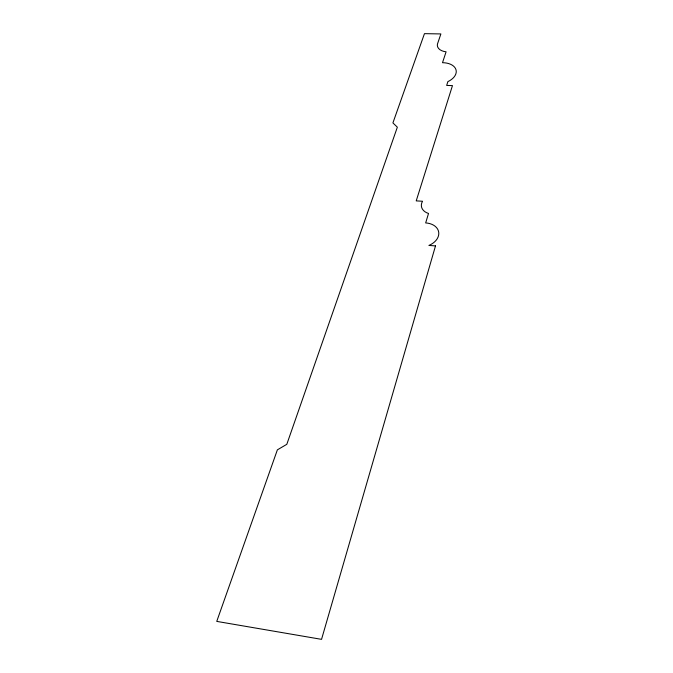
<?xml version="1.0" encoding="UTF-8"?>
<svg xmlns="http://www.w3.org/2000/svg" width="673" height="673" viewBox="0 0 673 673"><rect width="100%" height="100%" fill="white"/><g stroke="black" fill="none" stroke-linecap="round" stroke-linejoin="round"><path stroke-width="1.01" d="M435.498 245.897L321.543 639.35L216.748 621.389L277.369 449.858L286.807 444.315L397.348 127.189L392.914 122.915L424.461 33.65L440.882 33.936L437.425 44.149A13.283 8 -9.7 0 0 446.09 51.813L442.506 62.698A16.884 10.448 -10.1 0 1 456.008 69.799A16.884 10.448 -10.1 0 1 447.882 81.626L446.67 85.429L452.466 85.606L416.217 200.882L422.535 201.252A14.36 9.977 -10.5 0 0 428.524 213.459L425.664 222.931A16.783 11.946 -11.3 0 1 438.712 232.227A16.783 11.946 -11.3 0 1 428.911 245.435L435.498 245.897"/></g></svg>
